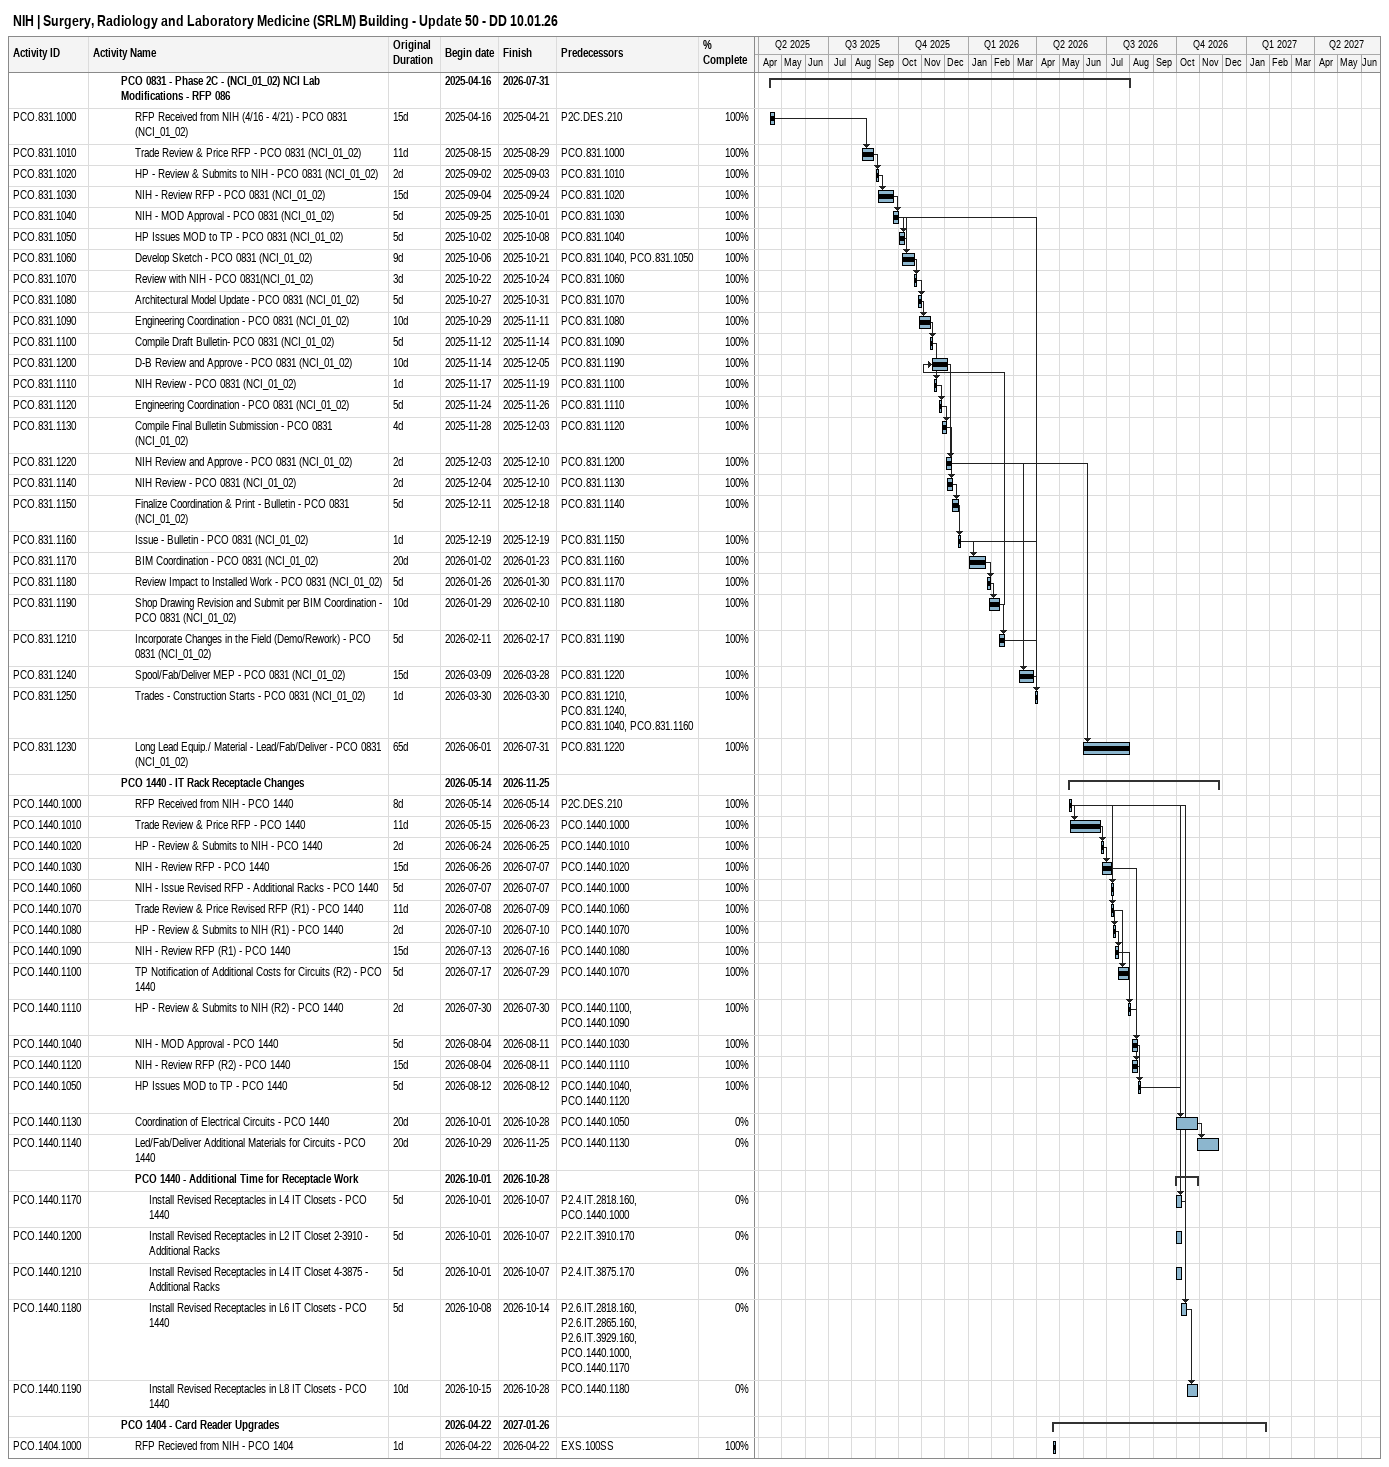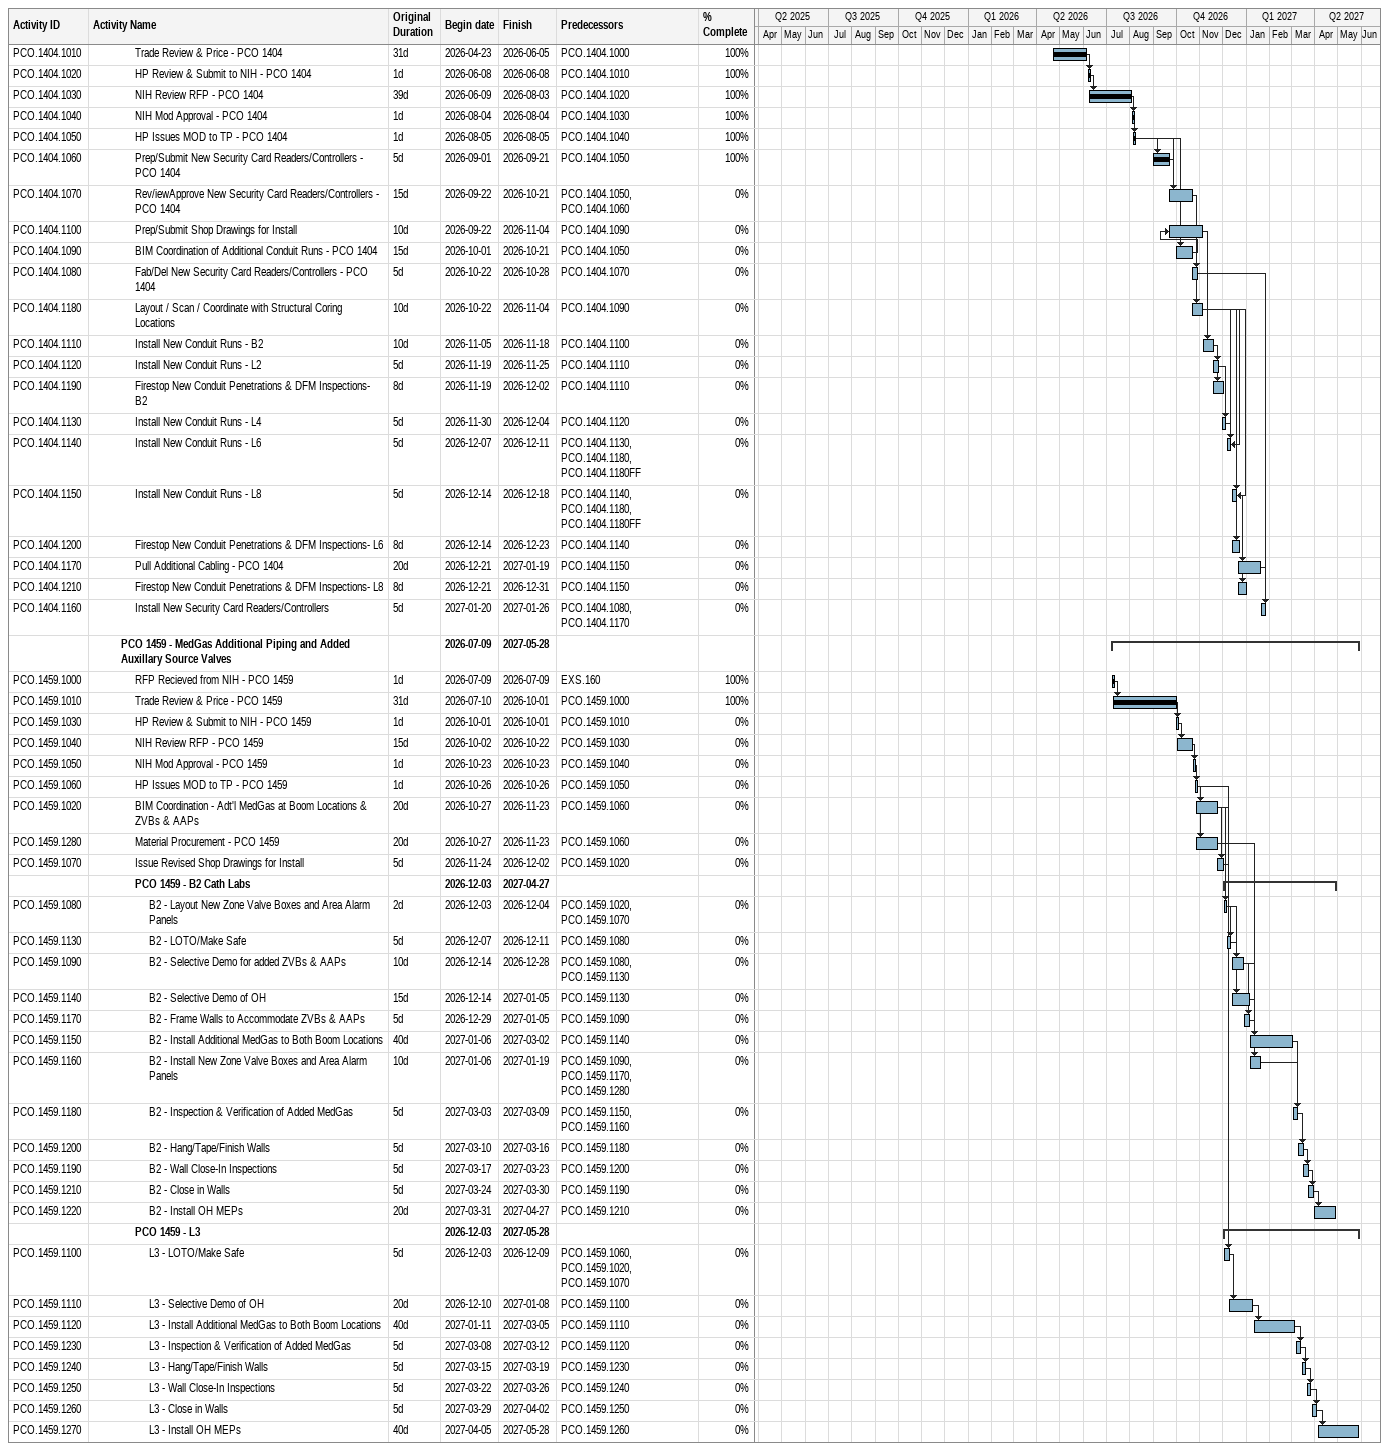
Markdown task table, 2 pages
NIH | Surgery, Radiology and Laboratory Medicine (SRLM) Building - Update 50 - DD 10.01.26

| ID | Level | Task | Original duration | Start | Finish | Predecessors | % complete |
|---|---|---|---|---|---|---|---|
|  | 3 | **PCO 0831 - Phase 2C - (NCI_01_02) NCI Lab Modifications - RFP 086** |  | 2025-04-16 | 2026-07-31 |  |  |
| PCO.831.1000 | 4 | RFP Received from NIH (4/16 - 4/21) - PCO 0831 (NCI_01_02) | 15d | 2025-04-16 | 2025-04-21 | P2C.DES.210 | 100 |
| PCO.831.1010 | 4 | Trade Review & Price RFP - PCO 0831 (NCI_01_02) | 11d | 2025-08-15 | 2025-08-29 | PCO.831.1000 | 100 |
| PCO.831.1020 | 4 | HP - Review & Submits to NIH - PCO 0831 (NCI_01_02) | 2d | 2025-09-02 | 2025-09-03 | PCO.831.1010 | 100 |
| PCO.831.1030 | 4 | NIH - Review RFP - PCO 0831 (NCI_01_02) | 15d | 2025-09-04 | 2025-09-24 | PCO.831.1020 | 100 |
| PCO.831.1040 | 4 | NIH - MOD Approval - PCO 0831 (NCI_01_02) | 5d | 2025-09-25 | 2025-10-01 | PCO.831.1030 | 100 |
| PCO.831.1050 | 4 | HP Issues MOD to TP - PCO 0831 (NCI_01_02) | 5d | 2025-10-02 | 2025-10-08 | PCO.831.1040 | 100 |
| PCO.831.1060 | 4 | Develop Sketch - PCO 0831 (NCI_01_02) | 9d | 2025-10-06 | 2025-10-21 | PCO.831.1040, PCO.831.1050 | 100 |
| PCO.831.1070 | 4 | Review with NIH - PCO 0831(NCI_01_02) | 3d | 2025-10-22 | 2025-10-24 | PCO.831.1060 | 100 |
| PCO.831.1080 | 4 | Architectural Model Update - PCO 0831 (NCI_01_02) | 5d | 2025-10-27 | 2025-10-31 | PCO.831.1070 | 100 |
| PCO.831.1090 | 4 | Engineering Coordination - PCO 0831 (NCI_01_02) | 10d | 2025-10-29 | 2025-11-11 | PCO.831.1080 | 100 |
| PCO.831.1100 | 4 | Compile Draft Bulletin- PCO 0831 (NCI_01_02) | 5d | 2025-11-12 | 2025-11-14 | PCO.831.1090 | 100 |
| PCO.831.1200 | 4 | D-B Review and Approve - PCO 0831 (NCI_01_02) | 10d | 2025-11-14 | 2025-12-05 | PCO.831.1190 | 100 |
| PCO.831.1110 | 4 | NIH Review - PCO 0831 (NCI_01_02) | 1d | 2025-11-17 | 2025-11-19 | PCO.831.1100 | 100 |
| PCO.831.1120 | 4 | Engineering Coordination - PCO 0831 (NCI_01_02) | 5d | 2025-11-24 | 2025-11-26 | PCO.831.1110 | 100 |
| PCO.831.1130 | 4 | Compile Final Bulletin Submission - PCO 0831 (NCI_01_02) | 4d | 2025-11-28 | 2025-12-03 | PCO.831.1120 | 100 |
| PCO.831.1220 | 4 | NIH Review and Approve - PCO 0831 (NCI_01_02) | 2d | 2025-12-03 | 2025-12-10 | PCO.831.1200 | 100 |
| PCO.831.1140 | 4 | NIH Review - PCO 0831 (NCI_01_02) | 2d | 2025-12-04 | 2025-12-10 | PCO.831.1130 | 100 |
| PCO.831.1150 | 4 | Finalize Coordination & Print - Bulletin - PCO 0831 (NCI_01_02) | 5d | 2025-12-11 | 2025-12-18 | PCO.831.1140 | 100 |
| PCO.831.1160 | 4 | Issue - Bulletin - PCO 0831 (NCI_01_02) | 1d | 2025-12-19 | 2025-12-19 | PCO.831.1150 | 100 |
| PCO.831.1170 | 4 | BIM Coordination - PCO 0831 (NCI_01_02) | 20d | 2026-01-02 | 2026-01-23 | PCO.831.1160 | 100 |
| PCO.831.1180 | 4 | Review Impact to Installed Work - PCO 0831 (NCI_01_02) | 5d | 2026-01-26 | 2026-01-30 | PCO.831.1170 | 100 |
| PCO.831.1190 | 4 | Shop Drawing Revision and Submit per BIM Coordination - PCO 0831 (NCI_01_02) | 10d | 2026-01-29 | 2026-02-10 | PCO.831.1180 | 100 |
| PCO.831.1210 | 4 | Incorporate Changes in the Field (Demo/Rework) - PCO 0831 (NCI_01_02) | 5d | 2026-02-11 | 2026-02-17 | PCO.831.1190 | 100 |
| PCO.831.1240 | 4 | Spool/Fab/Deliver MEP - PCO 0831 (NCI_01_02) | 15d | 2026-03-09 | 2026-03-28 | PCO.831.1220 | 100 |
| PCO.831.1250 | 4 | Trades - Construction Starts - PCO 0831 (NCI_01_02) | 1d | 2026-03-30 | 2026-03-30 | PCO.831.1210, PCO.831.1240, PCO.831.1040, PCO.831.1160 | 100 |
| PCO.831.1230 | 4 | Long Lead Equip./ Material - Lead/Fab/Deliver - PCO 0831 (NCI_01_02) | 65d | 2026-06-01 | 2026-07-31 | PCO.831.1220 | 100 |
|  | 3 | **PCO 1440 - IT Rack Receptacle Changes** |  | 2026-05-14 | 2026-11-25 |  |  |
| PCO.1440.1000 | 4 | RFP Received from NIH - PCO 1440 | 8d | 2026-05-14 | 2026-05-14 | P2C.DES.210 | 100 |
| PCO.1440.1010 | 4 | Trade Review & Price RFP - PCO 1440 | 11d | 2026-05-15 | 2026-06-23 | PCO.1440.1000 | 100 |
| PCO.1440.1020 | 4 | HP - Review & Submits to NIH - PCO 1440 | 2d | 2026-06-24 | 2026-06-25 | PCO.1440.1010 | 100 |
| PCO.1440.1030 | 4 | NIH - Review RFP - PCO 1440 | 15d | 2026-06-26 | 2026-07-07 | PCO.1440.1020 | 100 |
| PCO.1440.1060 | 4 | NIH - Issue Revised RFP - Additional Racks - PCO 1440 | 5d | 2026-07-07 | 2026-07-07 | PCO.1440.1000 | 100 |
| PCO.1440.1070 | 4 | Trade Review & Price Revised RFP (R1) - PCO 1440 | 11d | 2026-07-08 | 2026-07-09 | PCO.1440.1060 | 100 |
| PCO.1440.1080 | 4 | HP - Review & Submits to NIH (R1) - PCO 1440 | 2d | 2026-07-10 | 2026-07-10 | PCO.1440.1070 | 100 |
| PCO.1440.1090 | 4 | NIH - Review RFP (R1) - PCO 1440 | 15d | 2026-07-13 | 2026-07-16 | PCO.1440.1080 | 100 |
| PCO.1440.1100 | 4 | TP Notification of Additional Costs for Circuits (R2) - PCO 1440 | 5d | 2026-07-17 | 2026-07-29 | PCO.1440.1070 | 100 |
| PCO.1440.1110 | 4 | HP - Review & Submits to NIH (R2) - PCO 1440 | 2d | 2026-07-30 | 2026-07-30 | PCO.1440.1100, PCO.1440.1090 | 100 |
| PCO.1440.1040 | 4 | NIH - MOD Approval - PCO 1440 | 5d | 2026-08-04 | 2026-08-11 | PCO.1440.1030 | 100 |
| PCO.1440.1120 | 4 | NIH - Review RFP (R2) - PCO 1440 | 15d | 2026-08-04 | 2026-08-11 | PCO.1440.1110 | 100 |
| PCO.1440.1050 | 4 | HP Issues MOD to TP - PCO 1440 | 5d | 2026-08-12 | 2026-08-12 | PCO.1440.1040, PCO.1440.1120 | 100 |
| PCO.1440.1130 | 4 | Coordination of Electrical Circuits - PCO 1440 | 20d | 2026-10-01 | 2026-10-28 | PCO.1440.1050 | 0 |
| PCO.1440.1140 | 4 | Led/Fab/Deliver Additional Materials for Circuits - PCO 1440 | 20d | 2026-10-29 | 2026-11-25 | PCO.1440.1130 | 0 |
|  | 4 | **PCO 1440 - Additional Time for Receptacle Work** |  | 2026-10-01 | 2026-10-28 |  |  |
| PCO.1440.1170 | 5 | Install Revised Receptacles in L4 IT Closets - PCO 1440 | 5d | 2026-10-01 | 2026-10-07 | P2.4.IT.2818.160, PCO.1440.1000 | 0 |
| PCO.1440.1200 | 5 | Install Revised Receptacles in L2 IT Closet 2-3910 - Additional Racks | 5d | 2026-10-01 | 2026-10-07 | P2.2.IT.3910.170 | 0 |
| PCO.1440.1210 | 5 | Install Revised Receptacles in L4 IT Closet 4-3875 - Additional Racks | 5d | 2026-10-01 | 2026-10-07 | P2.4.IT.3875.170 | 0 |
| PCO.1440.1180 | 5 | Install Revised Receptacles in L6 IT Closets - PCO 1440 | 5d | 2026-10-08 | 2026-10-14 | P2.6.IT.2818.160, P2.6.IT.2865.160, P2.6.IT.3929.160, PCO.1440.1000, PCO.1440.1170 | 0 |
| PCO.1440.1190 | 5 | Install Revised Receptacles in L8 IT Closets - PCO 1440 | 10d | 2026-10-15 | 2026-10-28 | PCO.1440.1180 | 0 |
|  | 3 | **PCO 1404 - Card Reader Upgrades** |  | 2026-04-22 | 2027-01-26 |  |  |
| PCO.1404.1000 | 4 | RFP Recieved from NIH - PCO 1404 | 1d | 2026-04-22 | 2026-04-22 | EXS.100SS | 100 |
| PCO.1404.1010 | 4 | Trade Review & Price - PCO 1404 | 31d | 2026-04-23 | 2026-06-05 | PCO.1404.1000 | 100 |
| PCO.1404.1020 | 4 | HP Review & Submit to NIH - PCO 1404 | 1d | 2026-06-08 | 2026-06-08 | PCO.1404.1010 | 100 |
| PCO.1404.1030 | 4 | NIH Review RFP - PCO 1404 | 39d | 2026-06-09 | 2026-08-03 | PCO.1404.1020 | 100 |
| PCO.1404.1040 | 4 | NIH Mod Approval - PCO 1404 | 1d | 2026-08-04 | 2026-08-04 | PCO.1404.1030 | 100 |
| PCO.1404.1050 | 4 | HP Issues MOD to TP - PCO 1404 | 1d | 2026-08-05 | 2026-08-05 | PCO.1404.1040 | 100 |
| PCO.1404.1060 | 4 | Prep/Submit New Security Card Readers/Controllers - PCO 1404 | 5d | 2026-09-01 | 2026-09-21 | PCO.1404.1050 | 100 |
| PCO.1404.1070 | 4 | Rev/iewApprove New Security Card Readers/Controllers - PCO 1404 | 15d | 2026-09-22 | 2026-10-21 | PCO.1404.1050, PCO.1404.1060 | 0 |
| PCO.1404.1100 | 4 | Prep/Submit Shop Drawings for Install | 10d | 2026-09-22 | 2026-11-04 | PCO.1404.1090 | 0 |
| PCO.1404.1090 | 4 | BIM Coordination of Additional Conduit Runs - PCO 1404 | 15d | 2026-10-01 | 2026-10-21 | PCO.1404.1050 | 0 |
| PCO.1404.1080 | 4 | Fab/Del New Security Card Readers/Controllers - PCO 1404 | 5d | 2026-10-22 | 2026-10-28 | PCO.1404.1070 | 0 |
| PCO.1404.1180 | 4 | Layout / Scan / Coordinate with Structural Coring Locations | 10d | 2026-10-22 | 2026-11-04 | PCO.1404.1090 | 0 |
| PCO.1404.1110 | 4 | Install New Conduit Runs - B2 | 10d | 2026-11-05 | 2026-11-18 | PCO.1404.1100 | 0 |
| PCO.1404.1120 | 4 | Install New Conduit Runs - L2 | 5d | 2026-11-19 | 2026-11-25 | PCO.1404.1110 | 0 |
| PCO.1404.1190 | 4 | Firestop New Conduit Penetrations & DFM Inspections- B2 | 8d | 2026-11-19 | 2026-12-02 | PCO.1404.1110 | 0 |
| PCO.1404.1130 | 4 | Install New Conduit Runs - L4 | 5d | 2026-11-30 | 2026-12-04 | PCO.1404.1120 | 0 |
| PCO.1404.1140 | 4 | Install New Conduit Runs - L6 | 5d | 2026-12-07 | 2026-12-11 | PCO.1404.1130, PCO.1404.1180, PCO.1404.1180FF | 0 |
| PCO.1404.1150 | 4 | Install New Conduit Runs - L8 | 5d | 2026-12-14 | 2026-12-18 | PCO.1404.1140, PCO.1404.1180, PCO.1404.1180FF | 0 |
| PCO.1404.1200 | 4 | Firestop New Conduit Penetrations & DFM Inspections- L6 | 8d | 2026-12-14 | 2026-12-23 | PCO.1404.1140 | 0 |
| PCO.1404.1170 | 4 | Pull Additional Cabling - PCO 1404 | 20d | 2026-12-21 | 2027-01-19 | PCO.1404.1150 | 0 |
| PCO.1404.1210 | 4 | Firestop New Conduit Penetrations & DFM Inspections- L8 | 8d | 2026-12-21 | 2026-12-31 | PCO.1404.1150 | 0 |
| PCO.1404.1160 | 4 | Install New Security Card Readers/Controllers | 5d | 2027-01-20 | 2027-01-26 | PCO.1404.1080, PCO.1404.1170 | 0 |
|  | 3 | **PCO 1459 - MedGas Additional Piping and Added Auxillary Source Valves** |  | 2026-07-09 | 2027-05-28 |  |  |
| PCO.1459.1000 | 4 | RFP Recieved from NIH - PCO 1459 | 1d | 2026-07-09 | 2026-07-09 | EXS.160 | 100 |
| PCO.1459.1010 | 4 | Trade Review & Price - PCO 1459 | 31d | 2026-07-10 | 2026-10-01 | PCO.1459.1000 | 100 |
| PCO.1459.1030 | 4 | HP Review & Submit to NIH - PCO 1459 | 1d | 2026-10-01 | 2026-10-01 | PCO.1459.1010 | 0 |
| PCO.1459.1040 | 4 | NIH Review RFP - PCO 1459 | 15d | 2026-10-02 | 2026-10-22 | PCO.1459.1030 | 0 |
| PCO.1459.1050 | 4 | NIH Mod Approval - PCO 1459 | 1d | 2026-10-23 | 2026-10-23 | PCO.1459.1040 | 0 |
| PCO.1459.1060 | 4 | HP Issues MOD to TP - PCO 1459 | 1d | 2026-10-26 | 2026-10-26 | PCO.1459.1050 | 0 |
| PCO.1459.1020 | 4 | BIM Coordination - Adt'l MedGas at Boom Locations & ZVBs & AAPs | 20d | 2026-10-27 | 2026-11-23 | PCO.1459.1060 | 0 |
| PCO.1459.1280 | 4 | Material Procurement - PCO 1459 | 20d | 2026-10-27 | 2026-11-23 | PCO.1459.1060 | 0 |
| PCO.1459.1070 | 4 | Issue Revised Shop Drawings for Install | 5d | 2026-11-24 | 2026-12-02 | PCO.1459.1020 | 0 |
|  | 4 | **PCO 1459 - B2 Cath Labs** |  | 2026-12-03 | 2027-04-27 |  |  |
| PCO.1459.1080 | 5 | B2 - Layout New Zone Valve Boxes and Area Alarm Panels | 2d | 2026-12-03 | 2026-12-04 | PCO.1459.1020, PCO.1459.1070 | 0 |
| PCO.1459.1130 | 5 | B2 - LOTO/Make Safe | 5d | 2026-12-07 | 2026-12-11 | PCO.1459.1080 | 0 |
| PCO.1459.1090 | 5 | B2 - Selective Demo for added ZVBs & AAPs | 10d | 2026-12-14 | 2026-12-28 | PCO.1459.1080, PCO.1459.1130 | 0 |
| PCO.1459.1140 | 5 | B2 - Selective Demo of OH | 15d | 2026-12-14 | 2027-01-05 | PCO.1459.1130 | 0 |
| PCO.1459.1170 | 5 | B2 - Frame Walls to Accommodate ZVBs & AAPs | 5d | 2026-12-29 | 2027-01-05 | PCO.1459.1090 | 0 |
| PCO.1459.1150 | 5 | B2 - Install Additional MedGas to Both Boom Locations | 40d | 2027-01-06 | 2027-03-02 | PCO.1459.1140 | 0 |
| PCO.1459.1160 | 5 | B2 - Install New Zone Valve Boxes and Area Alarm Panels | 10d | 2027-01-06 | 2027-01-19 | PCO.1459.1090, PCO.1459.1170, PCO.1459.1280 | 0 |
| PCO.1459.1180 | 5 | B2 - Inspection & Verification of Added MedGas | 5d | 2027-03-03 | 2027-03-09 | PCO.1459.1150, PCO.1459.1160 | 0 |
| PCO.1459.1200 | 5 | B2 - Hang/Tape/Finish Walls | 5d | 2027-03-10 | 2027-03-16 | PCO.1459.1180 | 0 |
| PCO.1459.1190 | 5 | B2 - Wall Close-In Inspections | 5d | 2027-03-17 | 2027-03-23 | PCO.1459.1200 | 0 |
| PCO.1459.1210 | 5 | B2 - Close in Walls | 5d | 2027-03-24 | 2027-03-30 | PCO.1459.1190 | 0 |
| PCO.1459.1220 | 5 | B2 - Install OH MEPs | 20d | 2027-03-31 | 2027-04-27 | PCO.1459.1210 | 0 |
|  | 4 | **PCO 1459 - L3** |  | 2026-12-03 | 2027-05-28 |  |  |
| PCO.1459.1100 | 5 | L3 - LOTO/Make Safe | 5d | 2026-12-03 | 2026-12-09 | PCO.1459.1060, PCO.1459.1020, PCO.1459.1070 | 0 |
| PCO.1459.1110 | 5 | L3 - Selective Demo of OH | 20d | 2026-12-10 | 2027-01-08 | PCO.1459.1100 | 0 |
| PCO.1459.1120 | 5 | L3 - Install Additional MedGas to Both Boom Locations | 40d | 2027-01-11 | 2027-03-05 | PCO.1459.1110 | 0 |
| PCO.1459.1230 | 5 | L3 - Inspection & Verification of Added MedGas | 5d | 2027-03-08 | 2027-03-12 | PCO.1459.1120 | 0 |
| PCO.1459.1240 | 5 | L3 - Hang/Tape/Finish Walls | 5d | 2027-03-15 | 2027-03-19 | PCO.1459.1230 | 0 |
| PCO.1459.1250 | 5 | L3 - Wall Close-In Inspections | 5d | 2027-03-22 | 2027-03-26 | PCO.1459.1240 | 0 |
| PCO.1459.1260 | 5 | L3 - Close in Walls | 5d | 2027-03-29 | 2027-04-02 | PCO.1459.1250 | 0 |
| PCO.1459.1270 | 5 | L3 - Install OH MEPs | 40d | 2027-04-05 | 2027-05-28 | PCO.1459.1260 | 0 |
